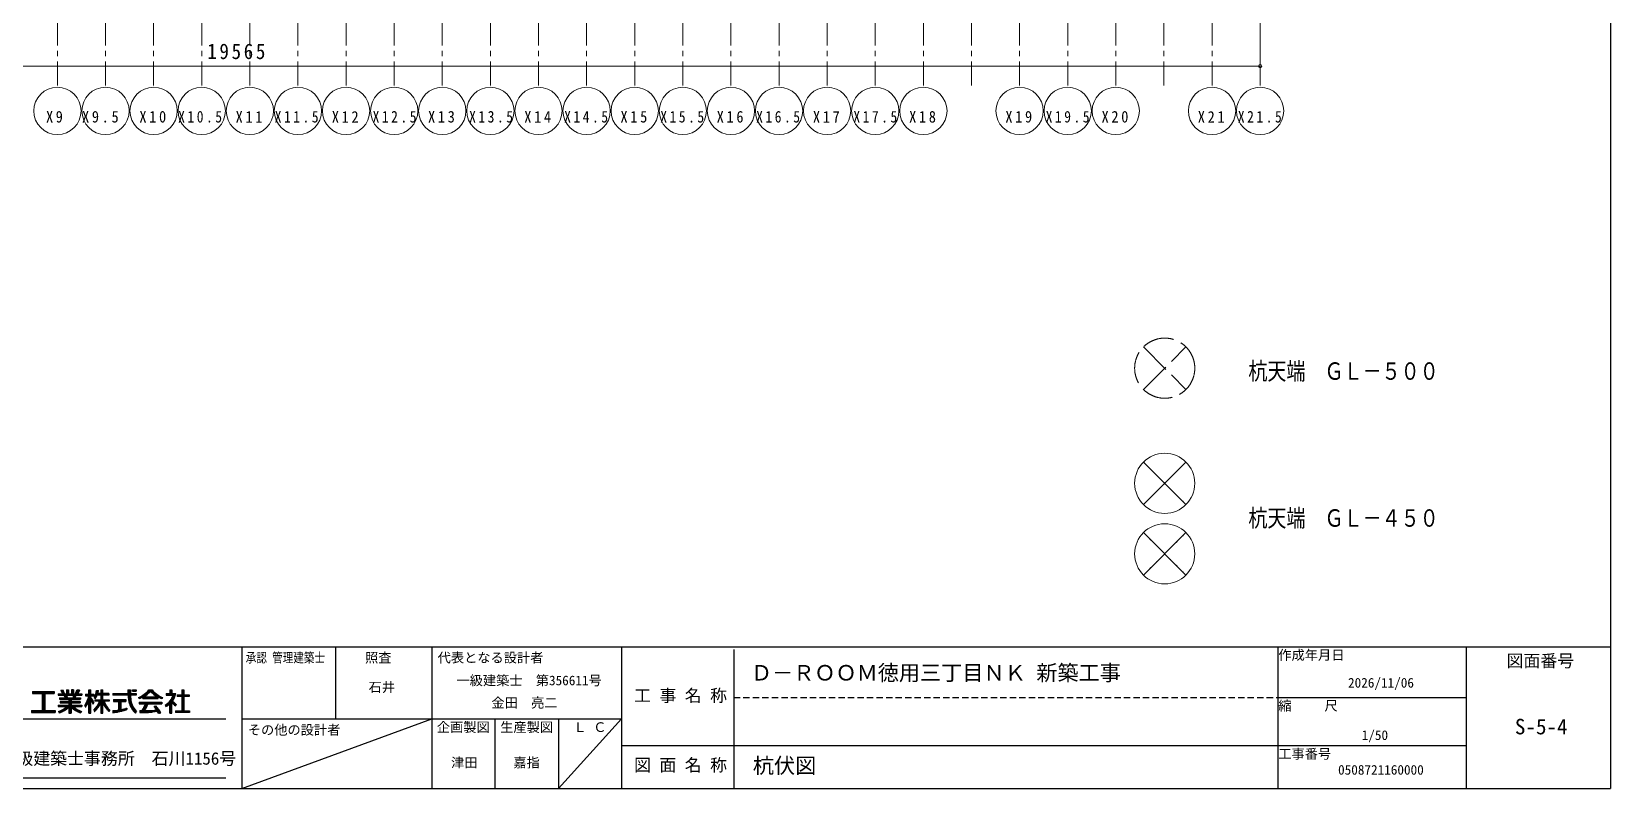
# Model space of a CAD drawing. Units: millimetres at full size, sheet at 1:50. Extents: x -17704 to 55037, y -1981 to 18549.
# Drawn here: x 40105 to 55037, y -1981 to 5177 of the extents above; entities that cross this region are included whole.
import ezdxf
from ezdxf.enums import TextEntityAlignment as Align

# ---------------------------------------------------------------- set-up
doc = ezdxf.new("R2010")
doc.units = ezdxf.units.MM
doc.header["$LTSCALE"] = 50
for name, pattern in [('DASHED', [7.5, 6, -1.5]), ('DASHED1', [1.8, 1.2, -0.6]), ('DOTTED', [1.75, 0.25, -1.5]), ('USER2', [7.6, 4.6, -1, 1, -1])]:
    doc.linetypes.add(name, pattern=pattern)
doc.layers.add('0-4_画層40', color=7, linetype='Continuous')
doc.layers.add('5-0', color=7, linetype='Continuous')
for name, color, linetype, lineweight in [('1-0', 7, 'Continuous', 18), ('8-0', 9, 'Continuous', 18), ('F-0', 7, 'Continuous', 18)]:
    doc.layers.add(name, color=color, linetype=linetype, lineweight=lineweight)
doc.styles.add('ＭＳ ゴシック', font='')
doc.styles.get('ＭＳ ゴシック').set_extended_font_data('MS Gothic')

msp = doc.modelspace()

# ---------------------------------------------------------------- linework, layer by layer
at = {"layer": '1-0', "color": 5, "linetype": 'DOTTED'}
for p, q in [((50620.63, 703.45), (51022.8, 1105.62)), ((50620.63, 1105.62), (51022.8, 703.45))]:
    msp.add_line(p, q, dxfattribs=at)
at = {"layer": '1-0', "color": 5}
for p, q in [((50620.63, 703.45), (51022.8, 1105.62)), ((50620.63, 1105.62), (51022.8, 703.45))]:
    msp.add_line(p, q, dxfattribs=at)
at = {"layer": '1-0', "color": 1, "linetype": 'DOTTED'}
for p, q in [((50620.63, 36.73), (51022.8, 438.9)), ((50620.63, 438.9), (51022.8, 36.73))]:
    msp.add_line(p, q, dxfattribs=at)
at = {"layer": '1-0', "color": 1}
for p, q in [((50620.63, 36.73), (51022.8, 438.9)), ((50620.63, 438.9), (51022.8, 36.73))]:
    msp.add_line(p, q, dxfattribs=at)
at = {"layer": '1-0', "color": 5}
msp.add_circle((50821.72, 904.53), 284.38, dxfattribs=at)
at = {"layer": '1-0', "color": 1}
msp.add_circle((50821.72, 237.82), 284.38, dxfattribs=at)
at = {"layer": '5-0'}
for p, q in [((55036.98, 18269.53), (55036.98, -1981.01)), ((26473.09, -641.29), (55036.98, -641.29)), ((42094.76, -641.29), (42094.76, -1981.01)), ((42979.48, -641.29), (42979.48, -1323.79)), ((43889.48, -641.29), (43889.48, -1981.01)), ((45684.2, -641.29), (45684.2, -1981.01)), ((46745.87, -666.56), (46745.87, -1981.01)), ((51893.06, -641.29), (51893.06, -1981.01)), ((53671.98, -641.29), (53671.98, -1981.01)), ((40114.7, -1063.78), (40319.19, -1063.78)), ((40114.7, -1066.36), (40319.19, -1066.36)), ((40114.7, -1071.41), (40319.19, -1071.41)), ((40114.7, -1076.47), (40319.19, -1076.47)), ((40114.7, -1081.52), (40319.19, -1081.52)), ((40203.62, -1081.83), (40203.62, -1245.32)), ((40203.62, -1086.58), (40230.27, -1086.58)), ((40203.62, -1091.64), (40230.27, -1091.64)), ((40203.62, -1096.69), (40230.27, -1096.69)), ((40203.62, -1101.75), (40230.27, -1101.75)), ((40203.62, -1106.8), (40230.27, -1106.8)), ((40203.62, -1111.86), (40230.27, -1111.86)), ((40203.62, -1116.91), (40230.27, -1116.91)), ((40203.62, -1121.97), (40230.27, -1121.97)), ((40203.62, -1127.02), (40230.27, -1127.02)), ((40203.62, -1132.08), (40230.27, -1132.08)), ((40203.62, -1137.14), (40230.27, -1137.14)), ((40203.62, -1142.19), (40230.27, -1142.19)), ((40203.62, -1147.25), (40230.27, -1147.25)), ((40203.62, -1152.3), (40230.27, -1152.3)), ((40203.62, -1157.36), (40230.27, -1157.36)), ((40203.62, -1162.41), (40230.27, -1162.41)), ((40203.62, -1167.47), (40230.27, -1167.47)), ((40203.62, -1172.52), (40230.27, -1172.52)), ((40203.62, -1177.58), (40230.27, -1177.58)), ((40203.62, -1182.64), (40230.27, -1182.64)), ((40203.62, -1187.69), (40230.27, -1187.69)), ((40203.62, -1192.75), (40230.27, -1192.75)), ((40230.27, -1081.83), (40230.27, -1245.32)), ((40230.27, -1081.83), (40319.19, -1081.83)), ((40319.19, -1063.78), (40319.19, -1081.83)), ((40356.4, -1192.65), (40458.37, -1192.65)), ((40356.4, -1192.65), (40356.4, -1206.24)), ((40356.76, -1085.72), (40396.24, -1085.72)), ((40356.76, -1085.72), (40356.76, -1098.31)), ((40356.76, -1086.02), (40580.67, -1086.02)), ((40356.76, -1091.08), (40580.67, -1091.08)), ((40356.76, -1096.13), (40580.67, -1096.13)), ((40356.76, -1098.31), (40411.51, -1098.31)), ((40368.74, -1124.29), (40422.58, -1124.29)), ((40368.74, -1124.29), (40368.74, -1137.49)), ((40368.74, -1126.47), (40568.74, -1126.47)), ((40368.74, -1131.52), (40568.74, -1131.52)), ((40368.74, -1136.58), (40568.74, -1136.58)), ((40368.74, -1137.49), (40458.37, -1137.49)), ((40373.95, -1159.03), (40373.95, -1171.51)), ((40458.37, -1159.03), (40373.95, -1159.03)), ((40373.95, -1161.86), (40563.48, -1161.86)), ((40373.95, -1166.91), (40563.48, -1166.91)), ((40373.95, -1171.51), (40458.37, -1171.51)), ((40380.67, -1050.69), (40404.89, -1050.69)), ((40380.67, -1050.69), (40396.24, -1085.72)), ((40382.89, -1055.69), (40406.66, -1055.69)), ((40385.12, -1060.75), (40408.42, -1060.75)), ((40387.39, -1065.8), (40410.2, -1065.8)), ((40389.67, -1070.86), (40411.96, -1070.86)), ((40391.89, -1075.91), (40413.78, -1075.91)), ((40394.17, -1080.97), (40415.55, -1080.97)), ((40417.22, -1085.72), (40404.89, -1050.69)), ((40411.51, -1098.31), (40422.58, -1124.29)), ((40412.77, -1101.19), (40436.03, -1101.19)), ((40414.9, -1106.25), (40437.7, -1106.25)), ((40417.07, -1111.3), (40439.37, -1111.3)), ((40417.22, -1085.72), (40435.62, -1085.72)), ((40419.24, -1116.36), (40441.03, -1116.36)), ((40421.37, -1121.41), (40442.65, -1121.41)), ((40435.07, -1098.31), (40443.61, -1124.29)), ((40435.62, -1048.46), (40435.62, -1085.72)), ((40435.62, -1048.46), (40455.54, -1048.46)), ((40435.62, -1050.63), (40455.54, -1050.63)), ((40435.62, -1055.69), (40455.54, -1055.69)), ((40435.62, -1060.75), (40455.54, -1060.75)), ((40435.62, -1065.8), (40455.54, -1065.8)), ((40435.62, -1070.86), (40455.54, -1070.86)), ((40435.62, -1075.91), (40455.54, -1075.91)), ((40435.62, -1080.97), (40455.54, -1080.97)), ((40443.61, -1124.29), (40493.81, -1124.29)), ((40455.54, -1048.46), (40455.54, -1085.72)), ((40455.54, -1085.72), (40481.93, -1085.72)), ((40458.37, -1137.49), (40458.37, -1159.03)), ((40458.37, -1141.63), (40479.05, -1141.63)), ((40458.37, -1146.69), (40479.05, -1146.69)), ((40458.37, -1151.75), (40479.05, -1151.75)), ((40458.37, -1156.8), (40479.05, -1156.8)), ((40458.37, -1171.51), (40458.37, -1192.65)), ((40458.37, -1171.97), (40479.05, -1171.97)), ((40458.37, -1177.02), (40479.05, -1177.02)), ((40458.37, -1182.08), (40479.05, -1182.08)), ((40458.37, -1187.13), (40479.05, -1187.13)), ((40458.37, -1192.19), (40479.05, -1192.19)), ((40479.05, -1137.49), (40568.74, -1137.49)), ((40479.05, -1137.49), (40479.05, -1159.03)), ((40563.48, -1159.03), (40479.05, -1159.03)), ((40479.05, -1171.51), (40563.48, -1171.51)), ((40479.05, -1171.51), (40479.05, -1192.65)), ((40479.05, -1192.65), (40581.07, -1192.65)), ((40501.85, -1048.46), (40481.93, -1048.46)), ((40481.93, -1048.46), (40481.93, -1085.72)), ((40481.93, -1050.63), (40501.85, -1050.63)), ((40481.93, -1055.69), (40501.85, -1055.69)), ((40481.93, -1060.75), (40501.85, -1060.75)), ((40481.93, -1065.8), (40501.85, -1065.8)), ((40481.93, -1070.86), (40501.85, -1070.86)), ((40481.93, -1075.91), (40501.85, -1075.91)), ((40481.93, -1080.97), (40501.85, -1080.97)), ((40494.77, -1121.41), (40516.06, -1121.41)), ((40496.44, -1116.36), (40518.23, -1116.36)), ((40498.11, -1111.3), (40520.41, -1111.3)), ((40499.78, -1106.25), (40522.53, -1106.25)), ((40501.45, -1101.19), (40524.7, -1101.19)), ((40501.85, -1048.46), (40501.85, -1085.72)), ((40501.85, -1085.72), (40520.25, -1085.72)), ((40525.97, -1098.31), (40514.84, -1124.29)), ((40514.84, -1124.29), (40568.74, -1124.29)), ((40520.25, -1085.72), (40532.59, -1050.69)), ((40521.92, -1080.97), (40543.31, -1080.97)), ((40523.69, -1075.91), (40545.53, -1075.91)), ((40525.46, -1070.86), (40547.81, -1070.86)), ((40525.97, -1098.31), (40580.67, -1098.31)), ((40527.28, -1065.8), (40550.08, -1065.8)), ((40529.05, -1060.75), (40552.31, -1060.75)), ((40530.82, -1055.69), (40554.58, -1055.69)), ((40556.81, -1050.69), (40532.59, -1050.69)), ((40556.81, -1050.69), (40541.19, -1085.72)), ((40541.19, -1085.72), (40580.67, -1085.72)), ((40563.48, -1159.03), (40563.48, -1171.51)), ((40568.74, -1124.29), (40568.74, -1137.49)), ((40580.67, -1085.72), (40580.67, -1098.31)), ((40581.07, -1192.65), (40581.07, -1206.24)), ((40610.75, -1192.8), (40628.14, -1192.8)), ((40613.98, -1187.74), (40631.07, -1187.74)), ((40616.01, -1089.92), (40646.29, -1089.92)), ((40616.01, -1089.92), (40616.01, -1106.9)), ((40616.01, -1091.69), (40693.51, -1091.69)), ((40616.01, -1096.74), (40693.51, -1096.74)), ((40616.01, -1101.8), (40693.51, -1101.8)), ((40616.01, -1106.85), (40693.51, -1106.85)), ((40646.34, -1106.9), (40616.01, -1106.9)), ((40617.12, -1182.69), (40633.8, -1182.69)), ((40620.05, -1177.63), (40636.33, -1177.63)), ((40622.78, -1172.57), (40638.76, -1172.57)), ((40625.41, -1167.52), (40640.98, -1167.52)), ((40627.89, -1162.46), (40643.05, -1162.46)), ((40630.21, -1157.41), (40644.97, -1157.41)), ((40632.39, -1152.35), (40665.6, -1152.35)), ((40634.46, -1147.3), (40681.07, -1147.3)), ((40636.33, -1142.24), (40677.94, -1142.24)), ((40638.15, -1137.19), (40674.9, -1137.19)), ((40639.82, -1132.13), (40671.92, -1132.13)), ((40641.34, -1127.07), (40669.04, -1127.07)), ((40642.8, -1122.02), (40666.21, -1122.02)), ((40644.07, -1116.96), (40665.6, -1116.96)), ((40645.28, -1111.91), (40665.6, -1111.91)), ((40646.29, -1051.24), (40665.6, -1051.24)), ((40646.29, -1056.3), (40665.6, -1056.3)), ((40646.29, -1061.35), (40665.6, -1061.35)), ((40646.29, -1066.41), (40665.6, -1066.41)), ((40646.29, -1071.46), (40665.6, -1071.46)), ((40646.29, -1076.52), (40665.6, -1076.52)), ((40646.29, -1081.57), (40665.6, -1081.57)), ((40646.29, -1086.63), (40665.6, -1086.63)), ((40646.29, -1270.5), (40646.29, -1153.77)), ((40646.29, -1157.41), (40665.6, -1157.41)), ((40646.29, -1162.46), (40665.6, -1162.46)), ((40646.29, -1167.52), (40665.6, -1167.52)), ((40646.29, -1172.57), (40665.6, -1172.57)), ((40646.29, -1177.63), (40665.6, -1177.63)), ((40646.29, -1182.69), (40665.6, -1182.69)), ((40646.29, -1187.74), (40665.6, -1187.74)), ((40646.29, -1192.8), (40665.6, -1192.8)), ((40665.6, -1089.92), (40665.6, -1048.46)), ((40665.6, -1089.92), (40693.51, -1089.92)), ((40665.6, -1120.96), (40665.6, -1106.9)), ((40693.51, -1106.9), (40665.6, -1106.9)), ((40665.6, -1270.5), (40665.6, -1149.27)), ((40667.57, -1152.35), (40684.31, -1152.35)), ((40670.81, -1157.41), (40687.59, -1157.41)), ((40674.1, -1162.46), (40690.93, -1162.46)), ((40677.43, -1167.52), (40694.37, -1167.52)), ((40680.87, -1172.57), (40692.65, -1172.57)), ((40684.31, -1177.63), (40690.53, -1177.63)), ((40687.8, -1182.69), (40688.4, -1182.69)), ((40688.15, -1183.19), (40694.62, -1167.82)), ((40693.51, -1089.92), (40693.51, -1106.9)), ((40698.41, -1121.06), (40708.83, -1130.21)), ((40699.47, -1122.02), (40714.13, -1122.02)), ((40700.74, -1116.96), (40717.12, -1116.96)), ((40701.95, -1143.35), (40759.63, -1143.35)), ((40701.95, -1143.35), (40701.95, -1157.31)), ((40701.95, -1147.3), (40840.32, -1147.3)), ((40701.95, -1152.35), (40840.32, -1152.35)), ((40747.85, -1157.31), (40701.95, -1157.31)), ((40703.37, -1111.91), (40719.85, -1111.91)), ((40705.24, -1127.07), (40710.95, -1127.07)), ((40705.79, -1106.85), (40722.37, -1106.85)), ((40707.92, -1101.8), (40724.7, -1101.8)), ((40709.84, -1096.74), (40836.58, -1096.74)), ((40711.51, -1091.69), (40836.58, -1091.69)), ((40712.97, -1086.63), (40836.58, -1086.63)), ((40714.24, -1081.57), (40732.18, -1081.57)), ((40715.3, -1076.52), (40733.6, -1076.52)), ((40716.11, -1071.46), (40734.86, -1071.46)), ((40716.81, -1066.41), (40735.97, -1066.41)), ((40717.27, -1061.35), (40736.94, -1061.35)), ((40717.57, -1056.3), (40737.69, -1056.3)), ((40717.62, -1054.43), (40737.95, -1054.43)), ((40759.63, -1098.01), (40726.32, -1098.01)), ((40730.92, -1192.8), (40749.57, -1192.8)), ((40759.63, -1083.5), (40731.58, -1083.5)), ((40733.75, -1187.74), (40752.46, -1187.74)), ((40736.43, -1182.69), (40755.19, -1182.69)), ((40739.01, -1177.63), (40757.87, -1177.63)), ((40741.38, -1172.57), (40796.54, -1172.57)), ((40743.66, -1167.52), (40794.27, -1167.52)), ((40745.83, -1162.46), (40792.14, -1162.46)), ((40747.85, -1157.41), (40790.12, -1157.41)), ((40759.63, -1048.46), (40759.63, -1083.5)), ((40759.63, -1048.46), (40778.29, -1048.46)), ((40759.63, -1051.24), (40778.29, -1051.24)), ((40759.63, -1056.3), (40778.29, -1056.3)), ((40759.63, -1061.35), (40778.29, -1061.35)), ((40759.63, -1066.41), (40778.29, -1066.41)), ((40759.63, -1071.46), (40778.29, -1071.46)), ((40759.63, -1076.52), (40778.29, -1076.52)), ((40759.63, -1081.57), (40778.29, -1081.57)), ((40759.63, -1098.01), (40759.63, -1143.35)), ((40759.63, -1101.8), (40778.29, -1101.8)), ((40759.63, -1106.85), (40778.29, -1106.85)), ((40759.63, -1111.91), (40778.29, -1111.91)), ((40759.63, -1116.96), (40778.29, -1116.96)), ((40759.63, -1122.02), (40778.29, -1122.02)), ((40759.63, -1127.07), (40778.29, -1127.07)), ((40759.63, -1132.13), (40778.29, -1132.13)), ((40759.63, -1137.19), (40778.29, -1137.19)), ((40759.63, -1142.24), (40778.29, -1142.24)), ((40759.63, -1173.99), (40759.63, -1270.5)), ((40759.63, -1177.63), (40778.29, -1177.63)), ((40759.63, -1182.69), (40778.29, -1182.69)), ((40759.63, -1187.74), (40778.29, -1187.74)), ((40759.63, -1192.8), (40778.29, -1192.8)), ((40778.29, -1083.5), (40778.29, -1048.46)), ((40836.58, -1083.5), (40778.29, -1083.5)), ((40836.58, -1098.01), (40778.29, -1098.01)), ((40778.29, -1143.35), (40778.29, -1098.01)), ((40778.29, -1143.35), (40840.32, -1143.35)), ((40778.29, -1270.5), (40778.29, -1174.04)), ((40780.11, -1177.63), (40798.97, -1177.63)), ((40782.74, -1182.69), (40801.5, -1182.69)), ((40785.47, -1187.74), (40804.17, -1187.74)), ((40788.4, -1192.8), (40807.06, -1192.8)), ((40840.32, -1157.31), (40790.07, -1157.31)), ((40836.58, -1083.5), (40836.58, -1098.01)), ((40840.32, -1143.35), (40840.32, -1157.31)), ((40872.68, -1081.73), (41016.46, -1081.73)), ((40872.68, -1081.73), (40872.68, -1100.18)), ((40872.68, -1086.63), (41094.72, -1086.63)), ((40872.68, -1091.69), (41094.72, -1091.69)), ((40872.68, -1096.74), (41094.72, -1096.74)), ((41018.78, -1100.18), (40872.68, -1100.18)), ((40881.27, -1141.08), (40997.6, -1141.08)), ((40881.27, -1141.08), (40881.27, -1158.07)), ((40881.27, -1142.24), (40997.6, -1142.24)), ((40881.27, -1147.3), (40997.6, -1147.3)), ((40881.27, -1152.35), (40997.6, -1152.35)), ((40881.27, -1157.41), (40997.6, -1157.41)), ((40927.58, -1158.07), (40881.27, -1158.07)), ((40927.58, -1158.07), (40927.58, -1238.8)), ((40927.58, -1162.46), (40950.53, -1162.46)), ((40927.58, -1167.52), (40950.53, -1167.52)), ((40927.58, -1172.57), (40950.53, -1172.57)), ((40927.58, -1177.63), (40950.53, -1177.63)), ((40927.58, -1182.69), (40950.53, -1182.69)), ((40927.58, -1187.74), (40950.53, -1187.74)), ((40927.58, -1192.8), (40950.53, -1192.8)), ((40997.6, -1158.07), (40950.53, -1158.07)), ((40950.53, -1158.07), (40950.53, -1234.61)), ((40997.6, -1141.08), (40997.6, -1158.07)), ((41016.46, -1048.46), (41016.46, -1081.73)), ((41016.46, -1048.46), (41041.28, -1048.46)), ((41016.46, -1051.24), (41041.28, -1051.24)), ((41016.46, -1056.3), (41041.28, -1056.3)), ((41016.46, -1061.35), (41041.28, -1061.35)), ((41016.46, -1066.41), (41041.28, -1066.41)), ((41016.46, -1071.46), (41041.28, -1071.46)), ((41016.46, -1076.52), (41041.28, -1076.52)), ((41016.46, -1081.57), (41041.28, -1081.57)), ((41018.78, -1101.8), (41041.33, -1101.8)), ((41018.83, -1106.85), (41041.28, -1106.85)), ((41018.93, -1111.91), (41041.33, -1111.91)), ((41019.14, -1116.96), (41041.48, -1116.96)), ((41019.44, -1122.02), (41041.68, -1122.02)), ((41019.9, -1127.07), (41042.04, -1127.07)), ((41020.4, -1132.13), (41042.49, -1132.13)), ((41021.01, -1137.19), (41043, -1137.19)), ((41021.72, -1142.24), (41043.66, -1142.24)), ((41022.52, -1147.3), (41044.36, -1147.3)), ((41023.43, -1152.35), (41045.22, -1152.35)), ((41024.45, -1157.41), (41046.13, -1157.41)), ((41025.61, -1162.46), (41047.2, -1162.46)), ((41026.82, -1167.52), (41048.36, -1167.52)), ((41028.14, -1172.57), (41049.67, -1172.57)), ((41029.6, -1177.63), (41051.14, -1177.63)), ((41031.22, -1182.69), (41052.7, -1182.69)), ((41032.99, -1187.74), (41054.53, -1187.74)), ((41034.91, -1192.8), (41056.45, -1192.8)), ((41041.28, -1048.46), (41041.28, -1081.73)), ((41041.28, -1081.73), (41094.72, -1081.73)), ((41094.72, -1100.18), (41041.38, -1100.18)), ((41058.32, -1048.46), (41094.72, -1048.46)), ((41058.32, -1062.06), (41058.32, -1048.46)), ((41058.32, -1051.24), (41094.72, -1051.24)), ((41058.32, -1056.3), (41094.72, -1056.3)), ((41058.32, -1061.35), (41094.72, -1061.35)), ((41094.72, -1062.06), (41058.32, -1062.06)), ((41094.72, -1048.46), (41094.72, -1062.06)), ((41094.72, -1081.73), (41094.72, -1100.18)), ((41116.36, -1121.11), (41122.42, -1131.07)), ((41116.86, -1121.92), (41147.14, -1121.92)), ((41119.94, -1126.97), (41134.55, -1126.97)), ((41121.11, -1165.75), (41121.11, -1182.18)), ((41121.11, -1165.75), (41337.13, -1165.75)), ((41121.11, -1167.42), (41337.13, -1167.42)), ((41121.11, -1172.47), (41337.13, -1172.47)), ((41121.11, -1177.53), (41337.13, -1177.53)), ((41121.11, -1182.18), (41181.02, -1182.18)), ((41126.06, -1116.86), (41333.29, -1116.86)), ((41136.38, -1111.81), (41167.82, -1111.81)), ((41145.68, -1106.75), (41176.62, -1106.75)), ((41154.07, -1101.7), (41184.61, -1101.7)), ((41156.19, -1130.77), (41156.19, -1117.77)), ((41156.19, -1121.92), (41303.16, -1121.92)), ((41156.19, -1126.97), (41303.16, -1126.97)), ((41156.19, -1130.77), (41303.16, -1130.77)), ((41161.8, -1096.64), (41192.04, -1096.64)), ((41162.66, -1114.54), (41296.69, -1114.54)), ((41168.98, -1091.58), (41198.91, -1091.58)), ((41175.66, -1086.53), (41205.33, -1086.53)), ((41176.92, -1192.7), (41201.69, -1192.7)), ((41178.94, -1187.64), (41203.92, -1187.64)), ((41180.86, -1182.58), (41206.09, -1182.58)), ((41181.88, -1081.47), (41211.3, -1081.47)), ((41187.74, -1076.42), (41216.96, -1076.42)), ((41193.25, -1071.36), (41222.27, -1071.36)), ((41198.41, -1066.31), (41227.27, -1066.31)), ((41203.31, -1061.25), (41256.04, -1061.25)), ((41206.24, -1182.18), (41337.13, -1182.18)), ((41207.96, -1056.2), (41251.39, -1056.2)), ((41212.31, -1051.14), (41246.99, -1051.14)), ((41214.58, -1048.46), (41244.77, -1048.46)), ((41232.08, -1066.31), (41260.94, -1066.31)), ((41237.08, -1071.36), (41266.1, -1071.36)), ((41242.39, -1076.42), (41271.61, -1076.42)), ((41248.05, -1081.47), (41277.48, -1081.47)), ((41254.02, -1086.53), (41283.69, -1086.53)), ((41260.44, -1091.58), (41290.37, -1091.58)), ((41267.31, -1096.64), (41297.5, -1096.64)), ((41274.75, -1101.7), (41305.28, -1101.7)), ((41282.73, -1106.75), (41313.67, -1106.75)), ((41291.53, -1111.81), (41322.98, -1111.81)), ((41303.16, -1130.77), (41303.16, -1117.77)), ((41312.21, -1121.92), (41342.49, -1121.92)), ((41324.79, -1126.97), (41339.41, -1126.97)), ((41343, -1121.11), (41336.93, -1131.07)), ((41337.13, -1165.75), (41337.13, -1182.18)), ((41368.88, -1193.5), (41375.86, -1205.54)), ((41370.25, -1192.7), (41395.98, -1192.7)), ((41377.32, -1081.73), (41413.17, -1081.73)), ((41377.32, -1081.73), (41377.32, -1097.9)), ((41377.32, -1086.53), (41467.16, -1086.53)), ((41377.32, -1091.58), (41466.2, -1091.58)), ((41377.32, -1096.64), (41465.14, -1096.64)), ((41377.32, -1097.9), (41444.56, -1097.9)), ((41378.28, -1187.64), (41401.89, -1187.64)), ((41385.41, -1182.58), (41407.1, -1182.58)), ((41391.83, -1177.53), (41411.7, -1177.53)), ((41397.65, -1172.47), (41432.18, -1172.47)), ((41402.95, -1167.42), (41451.74, -1167.42)), ((41407.81, -1162.36), (41446.63, -1162.36)), ((41412.31, -1157.31), (41441.78, -1157.31)), ((41413.17, -1048.46), (41413.17, -1081.73)), ((41413.17, -1048.46), (41432.33, -1048.46)), ((41413.17, -1051.14), (41432.33, -1051.14)), ((41413.17, -1056.2), (41432.33, -1056.2)), ((41413.17, -1061.25), (41432.33, -1061.25)), ((41413.17, -1066.31), (41432.33, -1066.31)), ((41413.17, -1071.36), (41432.33, -1071.36)), ((41413.17, -1076.42), (41432.33, -1076.42)), ((41413.17, -1081.47), (41432.33, -1081.47)), ((41413.27, -1270.5), (41413.32, -1175.61)), ((41413.27, -1177.53), (41432.18, -1177.53)), ((41413.27, -1182.58), (41432.18, -1182.58)), ((41413.27, -1187.64), (41432.18, -1187.64)), ((41413.27, -1192.7), (41432.18, -1192.7)), ((41416.4, -1152.25), (41441.02, -1152.25)), ((41420.24, -1147.2), (41444.26, -1147.2)), ((41423.73, -1142.14), (41447.29, -1142.14)), ((41426.97, -1137.08), (41450.07, -1137.08)), ((41430, -1132.03), (41452.6, -1132.03)), ((41432.18, -1270.5), (41432.18, -1168.43)), ((41432.33, -1048.46), (41432.33, -1081.73)), ((41432.33, -1081.73), (41467.87, -1081.73)), ((41432.73, -1126.97), (41454.98, -1126.97)), ((41435.26, -1121.92), (41457.1, -1121.92)), ((41436.07, -1172.47), (41457.1, -1172.47)), ((41437.58, -1116.86), (41459.07, -1116.86)), ((41439.71, -1111.81), (41460.84, -1111.81)), ((41441.17, -1177.53), (41462.66, -1177.53)), ((41441.63, -1106.75), (41462.46, -1106.75)), ((41443.4, -1101.7), (41463.87, -1101.7)), ((41446.58, -1182.58), (41468.58, -1182.58)), ((41452.35, -1187.64), (41474.79, -1187.64)), ((41458.41, -1192.7), (41471.71, -1192.7)), ((41467.36, -1199.57), (41474.89, -1187.74)), ((41481.01, -1096.99), (41526.21, -1096.99)), ((41481.01, -1096.99), (41481.01, -1111.35)), ((41481.01, -1101.7), (41593.9, -1101.7)), ((41481.01, -1106.75), (41593.9, -1106.75)), ((41526.21, -1111.35), (41481.01, -1111.35)), ((41526.21, -1048.46), (41526.21, -1096.99)), ((41526.21, -1048.46), (41545.17, -1048.46)), ((41526.21, -1051.14), (41545.17, -1051.14)), ((41526.21, -1056.2), (41545.17, -1056.2)), ((41526.21, -1061.25), (41545.17, -1061.25)), ((41526.21, -1066.31), (41545.17, -1066.31)), ((41526.21, -1071.36), (41545.17, -1071.36)), ((41526.21, -1076.42), (41545.17, -1076.42)), ((41526.21, -1081.47), (41545.17, -1081.47)), ((41526.21, -1086.53), (41545.17, -1086.53)), ((41526.21, -1091.58), (41545.17, -1091.58)), ((41526.21, -1096.64), (41545.17, -1096.64)), ((41526.21, -1111.35), (41526.21, -1247.55)), ((41526.21, -1111.81), (41545.17, -1111.81)), ((41526.21, -1116.86), (41545.17, -1116.86)), ((41526.21, -1121.92), (41545.17, -1121.92)), ((41526.21, -1126.97), (41545.17, -1126.97)), ((41526.21, -1132.03), (41545.17, -1132.03)), ((41526.21, -1137.08), (41545.17, -1137.08)), ((41526.21, -1142.14), (41545.17, -1142.14)), ((41526.21, -1147.2), (41545.17, -1147.2)), ((41526.21, -1152.25), (41545.17, -1152.25)), ((41526.21, -1157.31), (41545.17, -1157.31)), ((41526.21, -1162.36), (41545.17, -1162.36)), ((41526.21, -1167.42), (41545.17, -1167.42)), ((41526.21, -1172.47), (41545.17, -1172.47)), ((41526.21, -1177.53), (41545.17, -1177.53)), ((41526.21, -1182.58), (41545.17, -1182.58)), ((41526.21, -1187.64), (41545.17, -1187.64)), ((41526.21, -1192.7), (41545.17, -1192.7)), ((41545.17, -1048.46), (41545.17, -1096.99)), ((41545.17, -1096.99), (41593.9, -1096.99)), ((41545.17, -1111.35), (41545.17, -1247.55)), ((41593.9, -1111.35), (41545.17, -1111.35)), ((41593.9, -1096.99), (41593.9, -1111.35)), ((51893.06, -1121.56), (53671.98, -1121.56)), ((38555.87, -1323.79), (41943.09, -1323.79)), ((40105.75, -1245.32), (40203.62, -1245.32)), ((40105.75, -1245.32), (40105.75, -1263.78)), ((40105.75, -1248.36), (40328.14, -1248.36)), ((40105.75, -1253.41), (40328.14, -1253.41)), ((40105.75, -1258.47), (40328.14, -1258.47)), ((40105.75, -1263.52), (40328.14, -1263.52)), ((40105.75, -1263.78), (40328.14, -1263.78)), ((40203.62, -1197.8), (40230.27, -1197.8)), ((40203.62, -1202.86), (40230.27, -1202.86)), ((40203.62, -1207.91), (40230.27, -1207.91)), ((40203.62, -1212.97), (40230.27, -1212.97)), ((40203.62, -1218.02), (40230.27, -1218.02)), ((40203.62, -1223.08), (40230.27, -1223.08)), ((40203.62, -1228.14), (40230.27, -1228.14)), ((40203.62, -1233.19), (40230.27, -1233.19)), ((40203.62, -1238.25), (40230.27, -1238.25)), ((40203.62, -1243.3), (40230.27, -1243.3)), ((40230.27, -1245.32), (40328.14, -1245.32)), ((40328.14, -1245.32), (40328.14, -1263.78)), ((40356.4, -1197.25), (40581.07, -1197.25)), ((40356.4, -1202.3), (40581.07, -1202.3)), ((40356.4, -1206.24), (40434.87, -1206.24)), ((40359.64, -1252.15), (40367.32, -1265.9)), ((40360.04, -1252.86), (40400.74, -1252.86)), ((40362.87, -1257.91), (40389.47, -1257.91)), ((40365.71, -1262.97), (40376.27, -1262.97)), ((40372.68, -1247.8), (40410.6, -1247.8)), ((40384.61, -1242.75), (40419.45, -1242.75)), ((40394.47, -1237.69), (40427.43, -1237.69)), ((40402.97, -1232.63), (40434.76, -1232.63)), ((40410.45, -1227.58), (40441.59, -1227.58)), ((40417.17, -1222.52), (40447.86, -1222.52)), ((40423.24, -1217.47), (40453.72, -1217.47)), ((40428.75, -1212.41), (40508.73, -1212.41)), ((40433.8, -1207.36), (40503.67, -1207.36)), ((40458.37, -1213.22), (40458.37, -1270.5)), ((40458.37, -1217.47), (40479.05, -1217.47)), ((40458.37, -1222.52), (40479.05, -1222.52)), ((40458.37, -1227.58), (40479.05, -1227.58)), ((40458.37, -1232.63), (40479.05, -1232.63)), ((40458.37, -1237.69), (40479.05, -1237.69)), ((40458.37, -1242.75), (40479.05, -1242.75)), ((40458.37, -1247.8), (40479.05, -1247.8)), ((40458.37, -1252.86), (40479.05, -1252.86)), ((40458.37, -1257.91), (40479.05, -1257.91)), ((40458.37, -1262.97), (40479.05, -1262.97)), ((40458.37, -1268.02), (40479.05, -1268.02)), ((40458.37, -1270.5), (40479.05, -1270.5)), ((40479.05, -1213.22), (40479.05, -1270.5)), ((40483.7, -1217.47), (40514.24, -1217.47)), ((40489.57, -1222.52), (40520.3, -1222.52)), ((40495.89, -1227.58), (40526.98, -1227.58)), ((40502.61, -1206.24), (40581.07, -1206.24)), ((40502.66, -1232.63), (40534.46, -1232.63)), ((40510.04, -1237.69), (40542.95, -1237.69)), ((40518.03, -1242.75), (40552.86, -1242.75)), ((40526.88, -1247.8), (40564.79, -1247.8)), ((40536.74, -1252.86), (40577.43, -1252.86)), ((40547.96, -1257.91), (40574.6, -1257.91)), ((40561.2, -1262.97), (40571.77, -1262.97)), ((40577.84, -1252.15), (40570.15, -1265.9)), ((40608.93, -1195.48), (40615.5, -1211.76)), ((40609.89, -1197.85), (40625.06, -1197.85)), ((40611.91, -1202.91), (40621.77, -1202.91)), ((40613.98, -1207.96), (40618.28, -1207.96)), ((40646.29, -1197.85), (40665.6, -1197.85)), ((40646.29, -1202.91), (40665.6, -1202.91)), ((40646.29, -1207.96), (40665.6, -1207.96)), ((40646.29, -1213.02), (40665.6, -1213.02)), ((40646.29, -1218.07), (40665.6, -1218.07)), ((40646.29, -1223.13), (40665.6, -1223.13)), ((40646.29, -1228.19), (40665.6, -1228.19)), ((40646.29, -1233.24), (40665.6, -1233.24)), ((40646.29, -1238.3), (40665.6, -1238.3)), ((40646.29, -1243.35), (40665.6, -1243.35)), ((40646.29, -1248.41), (40665.6, -1248.41)), ((40646.29, -1253.46), (40665.6, -1253.46)), ((40646.29, -1258.52), (40665.6, -1258.52)), ((40646.29, -1263.57), (40665.6, -1263.57)), ((40646.29, -1268.63), (40665.6, -1268.63)), ((40665.6, -1270.5), (40646.29, -1270.5)), ((40693.46, -1242.24), (40701.24, -1254.07)), ((40694.17, -1243.35), (40711.81, -1243.35)), ((40697.2, -1238.3), (40716.41, -1238.3)), ((40697.5, -1248.41), (40706.96, -1248.41)), ((40700.84, -1253.46), (40701.9, -1253.46)), ((40701.8, -1233.24), (40720.81, -1233.24)), ((40706.15, -1228.19), (40725, -1228.19)), ((40710.24, -1223.13), (40729.05, -1223.13)), ((40714.13, -1218.07), (40732.84, -1218.07)), ((40717.88, -1213.02), (40736.53, -1213.02)), ((40721.36, -1207.96), (40740.02, -1207.96)), ((40724.75, -1202.91), (40743.36, -1202.91)), ((40727.89, -1197.85), (40746.49, -1197.85)), ((40759.63, -1197.85), (40778.29, -1197.85)), ((40759.63, -1202.91), (40778.29, -1202.91)), ((40759.63, -1207.96), (40778.29, -1207.96)), ((40759.63, -1213.02), (40778.29, -1213.02)), ((40759.63, -1218.07), (40778.29, -1218.07)), ((40759.63, -1223.13), (40778.29, -1223.13)), ((40759.63, -1228.19), (40778.29, -1228.19)), ((40759.63, -1233.24), (40778.29, -1233.24)), ((40759.63, -1238.3), (40778.29, -1238.3)), ((40759.63, -1243.35), (40778.29, -1243.35)), ((40759.63, -1248.41), (40778.29, -1248.41)), ((40759.63, -1253.46), (40778.29, -1253.46)), ((40759.63, -1258.52), (40778.29, -1258.52)), ((40759.63, -1263.57), (40778.29, -1263.57)), ((40759.63, -1268.63), (40778.29, -1268.63)), ((40759.63, -1270.5), (40778.29, -1270.5)), ((40791.43, -1197.85), (40810.04, -1197.85)), ((40794.62, -1202.91), (40813.22, -1202.91)), ((40797.96, -1207.96), (40816.56, -1207.96)), ((40801.44, -1213.02), (40820.05, -1213.02)), ((40805.08, -1218.07), (40823.79, -1218.07)), ((40808.93, -1223.13), (40827.68, -1223.13)), ((40812.92, -1228.19), (40831.83, -1228.19)), ((40817.12, -1233.24), (40836.18, -1233.24)), ((40821.52, -1238.3), (40840.73, -1238.3)), ((40826.12, -1243.35), (40843.76, -1243.35)), ((40830.97, -1248.41), (40840.42, -1248.41)), ((40836.07, -1253.46), (40837.09, -1253.46)), ((40844.52, -1242.24), (40836.68, -1254.07)), ((40873.44, -1245.48), (40873.38, -1265.24)), ((40873.44, -1248.41), (40962.36, -1248.41)), ((40873.44, -1253.46), (40940.98, -1253.46)), ((40873.44, -1258.52), (40916.21, -1258.52)), ((40873.44, -1263.57), (40885.82, -1263.57)), ((40895.43, -1243.35), (40981.42, -1243.35)), ((40927.58, -1197.85), (40950.53, -1197.85)), ((40927.58, -1202.91), (40950.53, -1202.91)), ((40927.58, -1207.96), (40950.53, -1207.96)), ((40927.58, -1213.02), (40950.53, -1213.02)), ((40927.58, -1218.07), (40950.53, -1218.07)), ((40927.58, -1223.13), (40950.53, -1223.13)), ((40927.58, -1228.19), (40950.53, -1228.19)), ((40927.58, -1233.24), (40950.53, -1233.24)), ((40927.58, -1238.3), (40998.76, -1238.3)), ((40957.06, -1233.24), (41006.9, -1233.24)), ((40978.89, -1228.19), (41006.9, -1228.19)), ((40997.9, -1223.13), (41006.9, -1223.13)), ((41006.9, -1220.5), (41006.9, -1235.77)), ((41036.98, -1197.85), (41058.57, -1197.85)), ((41039.26, -1202.91), (41060.9, -1202.91)), ((41041.68, -1207.96), (41063.37, -1207.96)), ((41044.31, -1213.02), (41066.05, -1213.02)), ((41047.09, -1218.07), (41068.93, -1218.07)), ((41050.08, -1223.13), (41072.07, -1223.13)), ((41053.26, -1228.19), (41075.41, -1228.19)), ((41056.7, -1233.24), (41078.94, -1233.24)), ((41060.34, -1238.3), (41082.84, -1238.3)), ((41064.23, -1243.35), (41086.98, -1243.35)), ((41068.38, -1248.41), (41091.38, -1248.41)), ((41072.83, -1253.46), (41096.18, -1253.46)), ((41077.58, -1258.52), (41094.62, -1258.52)), ((41082.69, -1263.57), (41091.18, -1263.57)), ((41087.94, -1268.38), (41097.24, -1254.53)), ((41127.43, -1244.97), (41150.68, -1244.97)), ((41127.43, -1244.97), (41127.43, -1263.88)), ((41127.43, -1248.31), (41316.86, -1248.31)), ((41127.43, -1253.36), (41275.4, -1253.36)), ((41127.43, -1258.42), (41241.78, -1258.42)), ((41127.43, -1263.47), (41182.78, -1263.47)), ((41151.69, -1243.25), (41172.98, -1243.25)), ((41154.68, -1238.2), (41176.41, -1238.2)), ((41157.51, -1233.14), (41179.75, -1233.14)), ((41160.24, -1228.08), (41182.89, -1228.08)), ((41162.92, -1223.03), (41185.92, -1223.03)), ((41165.45, -1217.97), (41188.85, -1217.97)), ((41167.92, -1212.92), (41191.63, -1212.92)), ((41170.3, -1207.86), (41194.31, -1207.86)), ((41171.76, -1244.97), (41194.56, -1244.97)), ((41172.57, -1202.81), (41196.89, -1202.81)), ((41174.8, -1197.75), (41199.37, -1197.75)), ((41244.56, -1243.25), (41313.37, -1243.25)), ((41265.8, -1204.22), (41280.86, -1200.23)), ((41268.02, -1207.86), (41287.03, -1207.86)), ((41271.1, -1202.81), (41282.99, -1202.81)), ((41271.1, -1212.92), (41291.02, -1212.92)), ((41274.14, -1217.97), (41294.97, -1217.97)), ((41277.22, -1223.03), (41298.81, -1223.03)), ((41280.26, -1228.08), (41302.55, -1228.08)), ((41282.08, -1238.2), (41309.83, -1238.2)), ((41283.34, -1233.14), (41306.24, -1233.14)), ((41295.47, -1253.36), (41320.25, -1253.36)), ((41298.51, -1258.42), (41323.63, -1258.42)), ((41301.49, -1263.47), (41326.87, -1263.47)), ((41304.52, -1268.53), (41314.68, -1268.53)), ((41305.84, -1270.7), (41328.03, -1265.24)), ((41371.36, -1197.75), (41389.15, -1197.75)), ((41374.29, -1202.81), (41381.01, -1202.81)), ((41413.27, -1197.75), (41432.18, -1197.75)), ((41413.27, -1202.81), (41432.18, -1202.81)), ((41413.27, -1207.86), (41432.18, -1207.86)), ((41413.27, -1212.92), (41432.18, -1212.92)), ((41413.27, -1217.97), (41432.18, -1217.97)), ((41413.27, -1223.03), (41432.18, -1223.03)), ((41413.27, -1228.08), (41432.18, -1228.08)), ((41413.27, -1233.14), (41432.18, -1233.14)), ((41413.27, -1238.2), (41432.18, -1238.2)), ((41413.27, -1243.25), (41432.18, -1243.25)), ((41413.27, -1248.31), (41432.18, -1248.31)), ((41413.27, -1253.36), (41432.18, -1253.36)), ((41413.27, -1258.42), (41432.18, -1258.42)), ((41413.27, -1263.47), (41432.18, -1263.47)), ((41413.27, -1268.53), (41432.18, -1268.53)), ((41413.27, -1270.5), (41432.18, -1270.5)), ((41464.94, -1197.75), (41468.52, -1197.75)), ((41466.6, -1247.55), (41526.21, -1247.55)), ((41466.6, -1247.55), (41466.6, -1263.42)), ((41466.6, -1248.31), (41597.49, -1248.31)), ((41466.6, -1253.36), (41597.49, -1253.36)), ((41466.6, -1258.42), (41597.49, -1258.42)), ((41597.49, -1263.42), (41466.6, -1263.42)), ((41526.21, -1197.75), (41545.17, -1197.75)), ((41526.21, -1202.81), (41545.17, -1202.81)), ((41526.21, -1207.86), (41545.17, -1207.86)), ((41526.21, -1212.92), (41545.17, -1212.92)), ((41526.21, -1217.97), (41545.17, -1217.97)), ((41526.21, -1223.03), (41545.17, -1223.03)), ((41526.21, -1228.08), (41545.17, -1228.08)), ((41526.21, -1233.14), (41545.17, -1233.14)), ((41526.21, -1238.2), (41545.17, -1238.2)), ((41526.21, -1243.25), (41545.17, -1243.25)), ((41545.17, -1247.55), (41597.49, -1247.55)), ((41597.49, -1247.55), (41597.49, -1263.42)), ((42094.76, -1323.79), (45684.2, -1323.79)), ((42094.76, -1981.01), (43889.48, -1323.79)), ((44486.03, -1323.79), (44486.03, -1981.01)), ((45087.65, -1323.79), (45087.65, -1981.01)), ((45087.65, -1981.01), (45684.2, -1323.79)), ((45684.2, -1576.56), (51893.06, -1576.56)), ((51649.76, -1576.56), (51655.67, -1576.56)), ((51893.06, -1576.56), (53671.98, -1576.56)), ((38555.87, -1879.9), (41943.09, -1879.9)), ((26473.09, -1981.01), (55036.98, -1981.01))]:
    msp.add_line(p, q, dxfattribs=at)
at = {"layer": '5-0', "linetype": 'DASHED1'}
msp.add_line((46745.87, -1121.56), (51893.06, -1121.56), dxfattribs=at)
at = {"layer": '5-0'}
for points in [[(40114.7, -1063.78), (40114.7, -1081.83), (40203.62, -1081.83)], [(40435.07, -1098.31), (40502.36, -1098.31), (40493.81, -1124.29)], [(40646.29, -1089.92), (40646.29, -1048.46), (40665.6, -1048.46)]]:
    msp.add_lwpolyline(points, dxfattribs=at)
for centre, radius, start, end in [((40410.53, -1059.49), 240.53, 325.57269, 348.63136), ((40443.75, -1083.4), 214.42, 323.22737, 340.84041), ((41136.04, -862.08), 536.97, 208.82372, 214.70795), ((41360.06, -712.13), 820.59, 212.18896, 215.03334), ((40513.1, -1066.84), 251.59, 315.79826, 338.92451), ((40581.81, -1051.36), 135.85, 329.1293, 358.70447), ((40504.02, -1048.93), 284.57, 313.87334, 333.93007), ((40564.41, -1030.91), 175.26, 325.48897, 337.49191), ((40570.55, -1032.98), 168.77, 342.58195, 352.69824), ((41033.67, -1049.03), 284.34, 206.08301, 226.14798), ((41024.91, -1066.68), 251.72, 201.10271, 224.22275), ((41281.04, -1102.89), 262.27, 179.4079, 197.28455), ((41220.56, -1119), 199.75, 198.0264, 228.40187), ((41307.36, -1106.75), 266.06, 178.58389, 192.54309), ((41228.02, -1123.79), 184.92, 192.72966, 224.99068), ((41021.42, -890.01), 249.84, 292.33296, 320.63861), ((41047.64, -891.61), 250.87, 287.3419, 295.63843), ((40828.26, -1050.49), 376.53, 328.90204, 339.52834), ((41048.48, -894.44), 247.96, 297.41904, 316.94084), ((40911.86, -1061.39), 318.2, 324.76517, 337.69115), ((41410.92, -894.2), 248.19, 223.08456, 242.59706), ((41437.93, -890.01), 249.84, 219.36133, 247.66698), ((41411.71, -891.61), 250.87, 244.36154, 252.65807), ((41286.53, -1050.56), 164.97, 299.94527, 343.3213), ((41324.41, -1102.73), 114.96, 296.58447, 320.65964), ((41621.71, -989.73), 260.49, 223.31462, 233.66393), ((41300.5, -1058.36), 168.99, 325.25194, 352.05171), ((41665.65, -947.06), 307.12, 222.53523, 231.60074), ((40314.04, -1092.83), 165.71, 285.9718, 316.81253), ((40301.15, -1046.5), 229.17, 286.78415, 313.32034), ((40636.35, -1046.31), 229.36, 226.69885, 253.22414), ((40623.44, -1092.83), 165.71, 223.18741, 254.02814), ((40774.1, -499.59), 772.06, 277.38847, 287.54965), ((40818.71, -578.46), 669.26, 274.69031, 279.36206), ((40822.91, -604.89), 642.51, 281.45659, 286.64003), ((41149.71, -531.72), 732.49, 268.25664, 281.31683), ((41204.22, -800.94), 444.14, 268.7478, 280.60645), ((38076.08, -3161.16), 3742.18, 30.93407, 31.52969), ((40766.94, -1622.7), 665.28, 32.50015, 39.42201), ((40062.15, -1999.81), 1441.65, 30.38103, 31.34068)]:
    msp.add_arc(centre, radius, start, end, dxfattribs=at)
at = {"layer": '8-0', "linetype": 'USER2'}
for p, q in [((40349.27, 4665.27), (40349.27, 17849.36)), ((40804.27, 4665.27), (40804.27, 17849.36)), ((41259.27, 4665.27), (41259.27, 17849.36)), ((41714.27, 4665.27), (41714.27, 17849.36)), ((42169.27, 4665.27), (42169.27, 17849.36)), ((42624.27, 4665.27), (42624.27, 17849.36)), ((43079.27, 4665.27), (43079.27, 17849.36)), ((43534.26, 4665.27), (43534.26, 17849.36)), ((43989.26, 4665.27), (43989.26, 17849.36)), ((44444.26, 4665.27), (44444.26, 17849.36)), ((44899.26, 4665.27), (44899.26, 17849.36)), ((45354.26, 4665.27), (45354.26, 17849.36)), ((45809.26, 4665.27), (45809.26, 17849.36)), ((46264.26, 4665.27), (46264.26, 17849.36)), ((46719.26, 4665.27), (46719.26, 17849.36)), ((47174.26, 4665.27), (47174.26, 17849.36)), ((47629.26, 4665.27), (47629.26, 17849.36)), ((48084.26, 4665.27), (48084.26, 17849.36)), ((48539.26, 4665.27), (48539.26, 17849.36)), ((48994.26, 4665.27), (48994.26, 17849.36)), ((49449.26, 4665.27), (49449.26, 17849.36)), ((49904.26, 4665.27), (49904.26, 17849.36)), ((50359.26, 4665.27), (50359.26, 17849.36)), ((50814.26, 4665.27), (50814.26, 17849.36)), ((51269.25, 4665.27), (51269.25, 17849.36)), ((51724.25, 4665.27), (51724.25, 17849.36))]:
    msp.add_line(p, q, dxfattribs=at)
at = {"layer": '8-0'}
for q in [(51724.25, 6250.27), (32159.28, 4850.27)]:
    msp.add_line((51724.25, 4850.27), q, dxfattribs=at)
for centre, radius in [((51724.25, 4850.27), 15), ((40349.27, 4426.66), 223.61), ((40804.27, 4426.66), 223.61), ((41259.27, 4426.66), 223.61), ((41714.27, 4426.66), 223.61), ((42169.27, 4426.66), 223.61), ((42624.27, 4426.66), 223.61), ((43079.27, 4426.66), 223.61), ((43534.26, 4426.66), 223.61), ((43989.26, 4426.66), 223.61), ((44444.26, 4426.66), 223.61), ((44899.26, 4426.66), 223.61), ((45354.26, 4426.66), 223.61), ((45809.26, 4426.66), 223.61), ((46264.26, 4426.66), 223.61), ((46719.26, 4426.66), 223.61), ((47174.26, 4426.66), 223.61), ((47629.26, 4426.66), 223.61), ((48084.26, 4426.66), 223.61), ((48539.26, 4426.66), 223.61), ((49449.26, 4426.66), 223.61), ((49904.26, 4426.66), 223.61), ((50359.26, 4426.66), 223.61), ((51269.25, 4426.66), 223.61), ((51724.25, 4426.66), 223.61)]:
    msp.add_circle(centre, radius, dxfattribs=at)
at = {"layer": 'F-0', "color": 5, "linetype": 'DASHED'}
for p, q in [((50620.63, 1792.14), (51022.8, 2194.31)), ((50620.63, 2194.31), (51022.8, 1792.14))]:
    msp.add_line(p, q, dxfattribs=at)
msp.add_circle((50821.72, 1993.23), 284.38, dxfattribs=at)

# ---------------------------------------------------------------- texts
at = {"layer": '0-4_画層40', "style": 'ＭＳ ゴシック'}
for s, height, p in [('Ｄ－ＲＯＯＭ徳用三丁目ＮＫ 新築工事', 146.6, (46908.1, -1004.59)), ('一級建築士\u3000第356611号', 91.64, (44123.67, -1032.94)), ('金田\u3000亮二', 91.64, (44454.34, -1244.04)), ('0508721160000', 91.64, (52461.23, -1878.45))]:
    msp.add_text(s, height=height, dxfattribs=at).set_placement(p, align=Align.BOTTOM_LEFT)
at = {"layer": '1-0', "style": 'ＭＳ ゴシック', "width": 0.8}
for s, p in [('杭天端\u3000ＧＬ－５００', (51612.71, 1834.06)), ('杭天端\u3000ＧＬ－４５０', (51612.71, 444.33))]:
    msp.add_text(s, height=165, dxfattribs=at).set_placement(p, align=Align.BOTTOM_LEFT)
at = {"layer": '5-0', "style": 'ＭＳ ゴシック', "width": 0.8}
msp.add_text('承認 管理建築士', height=91.64, dxfattribs=at).set_placement((42130.52, -817.54), align=Align.BOTTOM_LEFT)
at = {"layer": '5-0', "style": 'ＭＳ ゴシック'}
for s, height, p in [('照査', 91.64, (43258.92, -817.54)), ('代表となる設計者', 91.64, (43945.59, -817.54)), ('作成年月日', 91.64, (51896.54, -792.26)), ('図面番号', 117.3, (54054.7, -867.9)), ('石井', 91.64, (43292.21, -1096.01)), ('工 事 名 称', 117.3, (45802.84, -1196.51)), ('2026/11/06', 91.64, (52555.46, -1055.08)), ('縮     尺', 91.64, (51896.19, -1272.54)), ('企画製図', 91.64, (43937.76, -1474.76)), ('生産製図', 91.64, (44536.84, -1474.76)), ('S-5-4', 146.6, (54133.45, -1513.67)), ('その他の設計者', 91.64, (42150.17, -1500.04)), ('Ｌ Ｃ', 91.64, (45229.67, -1474.76)), ('1/50', 91.64, (52684.73, -1550.59)), ('北陸支社集合住宅一級建築士事務所\u3000石川1156号', 117.3, (38520.87, -1791.63)), ('工事番号', 91.64, (51895.84, -1727.54)), ('津田', 91.64, (44072.41, -1809.68)), ('嘉指', 91.64, (44661.64, -1809.68)), ('図 面 名 称', 117.3, (45802.84, -1853.73)), ('杭伏図', 146.6, (46926.36, -1882.11))]:
    msp.add_text(s, height=height, dxfattribs=at).set_placement(p, align=Align.BOTTOM_LEFT)
at = {"layer": '8-0', "color": 7, "attachment_point": 7, "style": 'ＭＳ ゴシック'}
for s, insert, char_height in [('\\T1.28;\\W0.9;19565', (41766.73, 4914.46), 146.6), ('\\T1.36;\\W0.9;X9', (40241.93, 4314.89), 110), ('\\T1.38;\\W0.9;X9.5', (40582.4, 4314.89), 110), ('\\T1.38;\\W0.9;X10', (41124.7, 4314.89), 110), ('\\T1.38;\\W0.85;X10.5', (41491.48, 4314.89), 110), ('\\T1.38;\\W0.9;X11', (42034.7, 4314.89), 110), ('\\T1.38;\\W0.85;X11.5', (42404.54, 4314.89), 110), ('\\T1.38;\\W0.9;X12', (42944.7, 4314.89), 110), ('\\T1.38;\\W0.85;X12.5', (43330.19, 4314.89), 110), ('\\T1.38;\\W0.9;X13', (43854.69, 4314.89), 110), ('\\T1.38;\\W0.85;X13.5', (44243.25, 4314.89), 110), ('\\T1.38;\\W0.9;X14', (44764.69, 4314.89), 110), ('\\T1.38;\\W0.85;X14.5', (45142.14, 4314.89), 110), ('\\T1.38;\\W0.9;X15', (45674.69, 4314.89), 110), ('\\T1.38;\\W0.85;X15.5', (46051, 4314.89), 110), ('\\T1.38;\\W0.9;X16', (46584.69, 4314.89), 110), ('\\T1.38;\\W0.85;X16.5', (46957.76, 4314.89), 110), ('\\T1.38;\\W0.9;X17', (47494.69, 4314.89), 110), ('\\T1.38;\\W0.85;X17.5', (47877.12, 4314.89), 110), ('\\T1.38;\\W0.9;X18', (48404.69, 4314.89), 110), ('\\T1.38;\\W0.9;X19', (49314.69, 4314.89), 110), ('\\T1.38;\\W0.85;X19.5', (49695.89, 4314.89), 110), ('\\T1.38;\\W0.9;X20', (50224.69, 4314.89), 110), ('\\T1.38;\\W0.9;X21', (51134.69, 4314.89), 110), ('\\T1.38;\\W0.85;X21.5', (51513.61, 4314.89), 110)]:
    msp.add_mtext(s, dxfattribs=dict(at, insert=insert, char_height=char_height))

doc.saveas('drawing.dxf')
